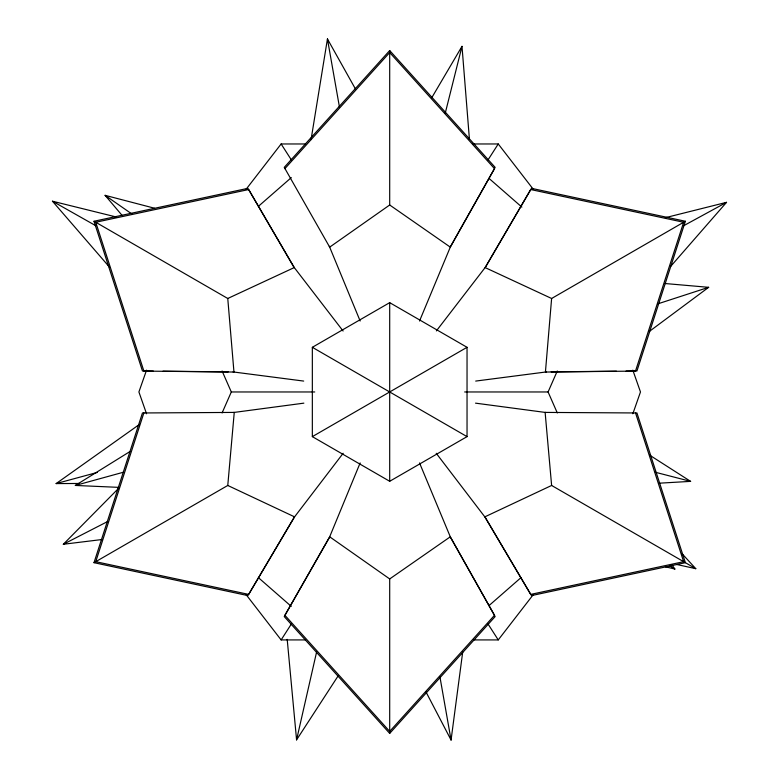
<?xml version="1.0" encoding="UTF-8"?>
<svg xmlns="http://www.w3.org/2000/svg" width="779" height="779" viewBox="0 0 779 779"><rect width="100%" height="100%" fill="white"/><g stroke="black" fill="none" stroke-linecap="round" stroke-linejoin="round"><path stroke-width="1.17" d="M312.34 436.63L312.34 347.307L389.695 302.651L467.04 347.307L467.04 436.63L389.695 481.286L312.34 436.63L467.04 347.307M360.151 462.94L329.322 537.656L284.257 616.588L389.695 733.399L389.695 578.943L329.683 536.799L284.871 615.274L389.695 731.403L494.519 615.274L450.301 536.799L389.695 578.943M389.695 481.286L389.695 302.651M551.62 298.484L545.427 372.041L635.498 371.096L683.65 222.258L530.674 189.531L485.113 267.577L551.62 298.484L685.374 221.255L531.502 188.343L485.677 266.846L436.386 330.9M94.006 562.681L227.77 485.463L234.255 412.412L142.45 412.967L94.006 562.681L247.888 595.594L294.004 517.607L343.149 453.29M425.831 691.616L451.07 740.05L462.677 652.218M311.064 139.607L327.443 38.95L355.321 88.738M338.29 675.656L296.575 739.875L316.556 652.208M445.169 113.481L461.996 46.341L469.445 139.499M143.891 412.841L95.739 561.688L248.715 594.406L294.569 516.866L227.77 485.463M685.374 221.255L636.94 370.97L626.073 371.086M146.549 370.152L138.905 391.964L146.549 413.776M632.84 413.776L640.474 391.964L632.83 370.161M419.53 320.997L450.651 246.281L495.132 167.349L389.695 50.547L284.257 167.349L329.683 247.138L389.695 204.994L389.695 50.547M222.093 412.948L231.305 391.964L222.093 370.989M557.297 412.948L548.085 391.964L557.287 370.989M431.77 97.706L461.996 46.341M487.897 160.114L498.248 143.969L533.216 189.209M246.154 594.689L281.131 639.919L291.473 623.833M246.154 189.219L281.131 143.969L305.397 143.969M473.992 639.919L498.248 639.919L533.235 594.689M670.631 266.428L726.534 202.345L665.315 217.692M284.871 168.663L389.695 52.544L494.519 168.663L450.301 247.138L389.695 204.994M389.695 733.399L495.132 616.588L450.651 537.656L419.53 462.94M101.932 539.535L63.333 544.268L118.905 488.043M258.433 206.308L291.307 177.593M489.027 605.585L520.976 577.658M649.141 331.591L708.647 287.324L665.1 283.527M79.215 483.477L56.137 483.584L139.48 424.389M119.002 487.372L75.349 485.444L130.025 451.499M683.865 225.618L726.534 202.345M63.333 544.268L107.648 521.521M681.859 553.48L695.793 568.689L551.62 485.463L484.82 516.866L530.674 594.406L683.65 561.688L635.498 412.841M227.76 298.484L294.267 267.577L248.715 189.531L95.739 222.258L143.891 371.096L233.963 372.041L227.76 298.484L94.006 221.255L247.888 188.343L293.712 266.846L343.091 331.007M657.865 303.839L708.647 287.324M75.349 485.444L123.413 472.23M56.137 483.584L97.239 472.454M233.34 412.529L303.859 403.152M475.696 381.077L546.342 371.924M659.092 483.194L690.603 481.373L649.628 455.14M551.172 371.865L616.403 371.184M472.785 143.969L498.248 143.969M231.305 391.964L314.726 391.964M464.654 391.964L548.085 391.964M281.131 639.919L305.397 639.919M153.317 371.086L142.45 370.97L94.006 221.255M162.986 371.184L228.218 371.865M233.048 371.924L303.693 381.077M475.531 403.152L546.04 412.529M676.834 564.502L695.793 568.689M665.402 566.791L674.867 569.03L672.082 565.057M109.654 267.304L52.466 201.216L116.168 216.971M655.402 472.269L690.603 481.373M122.371 215.725L105.107 195.334L154.563 208.236M52.466 201.216L95.807 225.725M312.34 347.307L467.04 436.63M669.726 565.817L674.867 569.03M105.107 195.334L132.06 214.108M488.998 178.391L521.862 207.107M258.414 577.658L291.278 606.383M436.24 453.29L485.375 517.607L531.502 595.594L685.374 562.681L636.94 412.967L545.125 412.412L551.62 485.463M281.131 143.969L291.492 160.114M487.917 623.833L498.248 639.919M329.322 246.281L360.151 320.997M327.443 38.95L339.478 107.21M439.901 676.708L451.07 740.05M287.198 639.364L296.575 739.875"/></g></svg>
